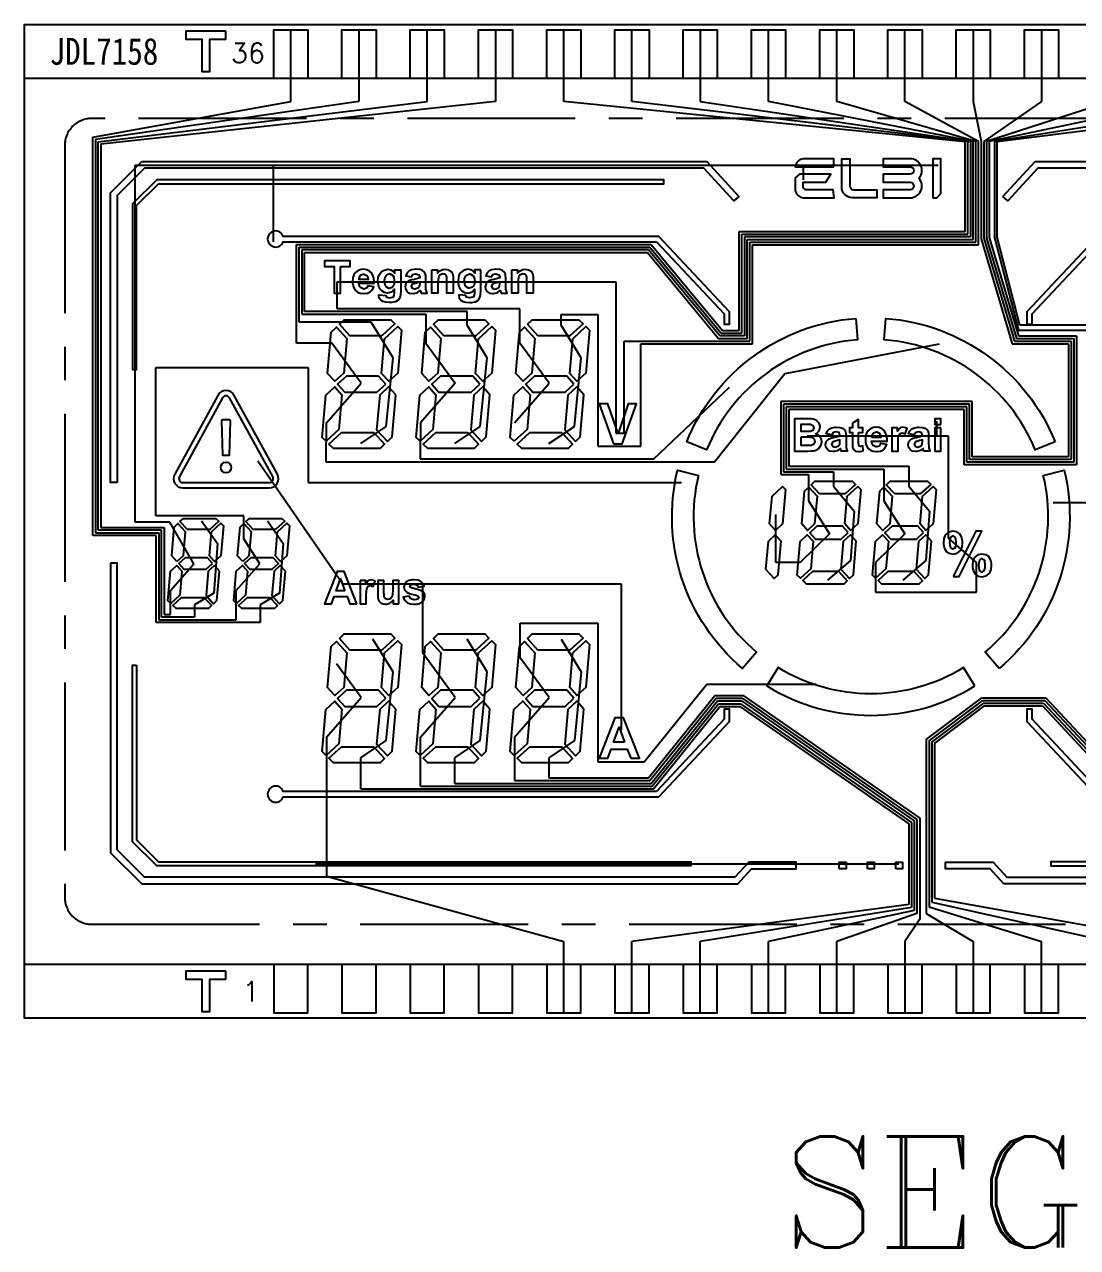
# Model space of a CAD drawing. Header units: millimetres. Extents: x -302 to 649, y -276 to -53.
# Drawn here: x 169.14 to 208.33, y -155.5 to -109.96 of the extents above; entities that cross this region are included whole.
import ezdxf
from ezdxf.enums import TextEntityAlignment as Align

# ---------------------------------------------------------------- set-up
doc = ezdxf.new("R2010")
doc.units = ezdxf.units.MM
doc.header["$LTSCALE"] = 5
doc.header["$MEASUREMENT"] = 0
doc.linetypes.add('CENTER', pattern=[2, 1.25, -0.25, 0.25, -0.25])
doc.layers.add('SEG', color=4, linetype='Continuous')
doc.styles.add('ROMANC', font='ROMANC.SHX')
doc.styles.add('romans', font='romans.shx')
doc.styles.add('黑体', font='simhei.ttf')

msp = doc.modelspace()

# ---------------------------------------------------------------- linework, layer by layer
at = {"elevation": 60}
for points in [[(232.136, -109.959), (232.136, -146.959), (169.136, -146.959), (169.136, -109.959)], [(176.636, -110.209), (175.136, -110.209), (175.136, -110.509), (175.736, -110.509), (175.736, -111.709), (176.036, -111.709), (176.036, -110.509), (176.636, -110.509)], [(172.586, -127.012), (172.336, -127.012), (172.336, -116.225), (173.501, -115.064), (194.526, -115.064), (195.721, -116.362), (195.537, -116.531), (194.417, -115.314), (173.604, -115.314), (172.586, -116.328)], [(202.94, -116.413), (203.09, -116.413), (203.24, -116.255), (203.24, -114.959), (202.94, -114.959)], [(205.552, -116.362), (206.746, -115.064), (227.772, -115.064), (228.936, -116.225), (228.936, -127.012), (228.686, -127.012), (228.686, -116.328), (227.669, -115.314), (206.856, -115.314), (205.736, -116.531)], [(174.125, -115.889), (192.932, -115.889), (192.932, -115.739), (174.063, -115.739), (173.161, -116.638), (173.161, -122.809), (173.311, -122.809), (173.311, -116.7)], [(180.904, -118.967), (181.258, -118.967), (181.258, -118.765), (180.306, -118.765), (180.306, -118.967), (180.662, -118.967), (180.662, -119.962), (180.904, -119.962)], [(182.141, -119.402), (182.105, -119.291), (182.049, -119.203), (181.981, -119.141), (181.873, -119.092), (181.745, -119.075), (181.667, -119.082), (181.555, -119.121), (181.457, -119.196), (181.398, -119.285), (181.359, -119.399), (181.346, -119.537), (181.349, -119.609), (181.379, -119.733), (181.431, -119.834), (181.441, -119.847), (181.526, -119.923), (181.634, -119.968), (181.768, -119.981), (181.771, -119.981), (181.899, -119.965), (182.007, -119.916), (182.085, -119.838), (182.144, -119.726), (181.915, -119.687), (181.86, -119.782), (181.768, -119.811), (181.742, -119.808), (181.637, -119.753), (181.611, -119.717), (181.581, -119.595), (182.157, -119.595), (182.157, -119.54)], [(181.899, -119.331), (181.928, -119.455), (181.585, -119.455), (181.588, -119.412), (181.634, -119.304), (181.647, -119.291), (181.758, -119.249), (181.768, -119.252), (181.876, -119.301)], [(182.399, -119.19), (182.494, -119.115), (182.609, -119.079), (182.658, -119.075), (182.775, -119.095), (182.874, -119.16), (182.926, -119.216), (182.926, -119.095), (183.139, -119.095), (183.139, -119.874), (183.132, -120.017), (183.116, -120.103), (183.054, -120.214), (183.044, -120.224), (182.939, -120.286), (182.923, -120.292), (182.805, -120.312), (182.726, -120.315), (182.579, -120.305), (182.468, -120.273), (182.416, -120.24), (182.34, -120.145), (182.321, -120.047), (182.324, -120.021), (182.586, -120.053), (182.615, -120.116), (182.72, -120.139), (182.844, -120.119), (182.854, -120.112), (182.9, -120.053), (182.91, -119.949), (182.91, -119.821), (182.821, -119.913), (182.713, -119.955), (182.651, -119.962), (182.53, -119.942), (182.432, -119.883), (182.373, -119.815), (182.321, -119.71), (182.295, -119.589), (182.291, -119.524), (182.304, -119.386), (182.344, -119.272)], [(182.605, -119.291), (182.582, -119.314), (182.537, -119.416), (182.527, -119.51), (182.546, -119.645), (182.582, -119.713), (182.684, -119.775), (182.713, -119.779), (182.825, -119.739), (182.857, -119.71), (182.903, -119.612), (182.913, -119.517), (182.897, -119.383), (182.857, -119.314), (182.756, -119.255), (182.717, -119.249)], [(184.041, -119.203), (184.032, -119.19), (183.937, -119.111), (183.848, -119.085), (183.708, -119.075), (183.685, -119.075), (183.551, -119.092), (183.453, -119.134), (183.384, -119.203), (183.332, -119.321), (183.538, -119.36), (183.593, -119.275), (183.691, -119.249), (183.698, -119.249), (183.812, -119.278), (183.845, -119.373), (183.845, -119.396), (183.77, -119.419), (183.623, -119.452), (183.547, -119.468), (183.44, -119.507), (183.433, -119.51), (183.341, -119.595), (183.335, -119.605), (183.305, -119.726), (183.318, -119.808), (183.384, -119.91), (183.469, -119.962), (183.597, -119.981), (183.616, -119.981), (183.737, -119.955), (183.763, -119.942), (183.865, -119.867), (183.871, -119.896), (183.894, -119.962), (184.123, -119.962), (184.081, -119.847), (184.077, -119.815), (184.071, -119.677), (184.071, -119.409), (184.068, -119.304)], [(184.297, -119.095), (184.509, -119.095), (184.509, -119.223), (184.601, -119.134), (184.709, -119.085), (184.797, -119.075), (184.921, -119.095), (184.934, -119.102), (185.033, -119.17), (185.075, -119.268), (185.088, -119.386), (185.088, -119.962), (184.859, -119.962), (184.859, -119.52), (184.853, -119.373), (184.843, -119.337), (184.797, -119.272), (184.715, -119.249), (184.611, -119.281), (184.545, -119.37), (184.529, -119.474), (184.526, -119.569), (184.526, -119.962), (184.297, -119.962)], [(186.119, -119.095), (185.903, -119.095), (185.903, -119.216), (185.854, -119.16), (185.752, -119.095), (185.638, -119.075), (185.585, -119.079), (185.471, -119.115), (185.376, -119.19), (185.32, -119.272), (185.285, -119.386), (185.271, -119.524), (185.275, -119.589), (185.298, -119.71), (185.35, -119.815), (185.409, -119.883), (185.507, -119.942), (185.628, -119.962), (185.69, -119.955), (185.798, -119.913), (185.886, -119.821), (185.886, -119.949), (185.877, -120.053), (185.831, -120.112), (185.821, -120.119), (185.697, -120.139), (185.592, -120.116), (185.563, -120.053), (185.301, -120.021), (185.301, -120.047), (185.317, -120.145), (185.392, -120.24), (185.445, -120.273), (185.556, -120.305), (185.707, -120.315), (185.785, -120.312), (185.9, -120.292), (185.916, -120.286), (186.021, -120.224), (186.03, -120.214), (186.093, -120.103), (186.109, -120.017), (186.119, -119.874)], [(185.559, -119.713), (185.523, -119.645), (185.507, -119.51), (185.513, -119.416), (185.559, -119.314), (185.585, -119.291), (185.697, -119.249), (185.736, -119.255), (185.837, -119.314), (185.873, -119.383), (185.893, -119.517), (185.883, -119.612), (185.834, -119.71), (185.805, -119.739), (185.69, -119.779), (185.661, -119.775)], [(187.022, -119.203), (187.012, -119.19), (186.914, -119.111), (186.829, -119.085), (186.685, -119.075), (186.662, -119.075), (186.528, -119.092), (186.429, -119.134), (186.361, -119.203), (186.308, -119.321), (186.518, -119.36), (186.573, -119.275), (186.668, -119.249), (186.675, -119.249), (186.793, -119.278), (186.825, -119.373), (186.825, -119.396), (186.747, -119.419), (186.603, -119.452), (186.528, -119.468), (186.42, -119.507), (186.41, -119.51), (186.321, -119.595), (186.315, -119.605), (186.286, -119.726), (186.299, -119.808), (186.364, -119.91), (186.446, -119.962), (186.573, -119.981), (186.596, -119.981), (186.717, -119.955), (186.74, -119.942), (186.842, -119.867), (186.851, -119.896), (186.874, -119.962), (187.1, -119.962), (187.061, -119.847), (187.054, -119.815), (187.048, -119.677), (187.051, -119.409), (187.044, -119.304)], [(187.277, -119.095), (187.489, -119.095), (187.489, -119.223), (187.581, -119.134), (187.686, -119.085), (187.774, -119.075), (187.898, -119.095), (187.915, -119.102), (188.009, -119.17), (188.055, -119.268), (188.065, -119.386), (188.068, -119.422), (188.068, -119.962), (187.836, -119.962), (187.836, -119.52), (187.83, -119.373), (187.823, -119.337), (187.774, -119.272), (187.695, -119.249), (187.587, -119.281), (187.522, -119.37), (187.509, -119.474), (187.506, -119.569), (187.506, -119.962), (187.277, -119.962)], [(183.58, -119.622), (183.583, -119.618), (183.708, -119.582), (183.731, -119.576), (183.845, -119.546), (183.845, -119.592), (183.839, -119.703), (183.783, -119.779), (183.78, -119.782), (183.665, -119.821), (183.574, -119.785), (183.538, -119.703)], [(186.55, -119.785), (186.642, -119.821), (186.757, -119.782), (186.76, -119.779), (186.815, -119.703), (186.825, -119.592), (186.825, -119.546), (186.707, -119.576), (186.685, -119.582), (186.564, -119.618), (186.56, -119.622), (186.514, -119.703)], [(182.439, -121.551), (181.246, -121.551), (180.855, -121.124), (181.034, -120.951), (182.765, -120.951), (182.924, -121.106)], [(184.746, -121.551), (184.355, -121.124), (184.534, -120.951), (186.265, -120.951), (186.424, -121.106), (185.939, -121.551)], [(188.246, -121.551), (187.855, -121.124), (188.034, -120.951), (189.765, -120.951), (189.924, -121.106), (189.439, -121.551)], [(181.135, -121.652), (181.023, -122.94), (180.69, -123.245), (180.42, -122.95), (180.554, -121.417), (180.747, -121.229)], [(183.03, -122.94), (182.698, -123.245), (182.427, -122.95), (182.54, -121.661), (183.032, -121.21), (183.17, -121.344)], [(184.635, -121.652), (184.523, -122.94), (184.19, -123.245), (183.92, -122.95), (184.054, -121.417), (184.247, -121.229)], [(186.53, -122.94), (186.198, -123.245), (185.927, -122.95), (186.04, -121.661), (186.532, -121.21), (186.67, -121.344)], [(187.42, -122.95), (187.554, -121.417), (187.747, -121.229), (188.135, -121.652), (188.023, -122.94), (187.69, -123.245)], [(189.54, -121.661), (190.032, -121.21), (190.17, -121.344), (190.03, -122.94), (189.698, -123.245), (189.427, -122.95)], [(182.587, -123.346), (182.317, -123.051), (181.124, -123.051), (180.792, -123.356), (181.062, -123.651), (182.255, -123.651)], [(186.087, -123.346), (185.817, -123.051), (184.624, -123.051), (184.292, -123.356), (184.562, -123.651), (185.755, -123.651)], [(189.587, -123.346), (189.317, -123.051), (188.124, -123.051), (187.792, -123.356), (188.062, -123.651), (189.255, -123.651)], [(180.839, -125.04), (180.362, -125.478), (180.211, -125.332), (180.348, -123.761), (180.681, -123.457), (180.952, -123.752)], [(182.959, -123.752), (182.689, -123.457), (182.356, -123.761), (182.243, -125.05), (182.645, -125.488), (182.822, -125.316)], [(184.339, -125.04), (183.862, -125.478), (183.711, -125.332), (183.848, -123.761), (184.181, -123.457), (184.452, -123.752)], [(186.459, -123.752), (186.189, -123.457), (185.856, -123.761), (185.743, -125.05), (186.145, -125.488), (186.322, -125.316)], [(187.362, -125.478), (187.211, -125.332), (187.348, -123.761), (187.681, -123.457), (187.952, -123.752), (187.839, -125.04)], [(189.645, -125.488), (189.822, -125.316), (189.959, -123.752), (189.689, -123.457), (189.356, -123.761), (189.243, -125.05)], [(191.058, -125.579), (191.382, -125.579), (191.919, -124.08), (191.598, -124.08), (191.232, -125.189), (190.852, -124.08), (190.522, -124.08)], [(198.746, -125.314), (198.687, -125.255), (198.577, -125.206), (198.62, -125.18), (198.7, -125.1), (198.723, -125.057), (198.746, -124.944), (198.744, -124.913), (198.71, -124.805), (198.698, -124.787), (198.618, -124.704), (198.602, -124.694), (198.492, -124.653), (198.415, -124.645), (198.281, -124.643), (197.8, -124.643), (197.8, -125.844), (198.209, -125.844), (198.291, -125.841), (198.425, -125.838), (198.5, -125.833), (198.561, -125.823), (198.664, -125.777), (198.698, -125.748), (198.767, -125.653), (198.785, -125.61), (198.806, -125.494), (198.795, -125.417)], [(200.181, -125.157), (200.338, -125.157), (200.338, -124.974), (200.181, -124.974), (200.181, -124.666), (199.95, -124.799), (199.95, -124.974), (199.845, -124.974), (199.845, -125.157), (199.95, -125.157), (199.95, -125.597), (199.958, -125.697), (199.991, -125.787), (200.063, -125.841), (200.174, -125.862), (200.248, -125.856), (200.356, -125.828), (200.336, -125.648), (200.246, -125.671), (200.207, -125.661), (200.187, -125.63), (200.184, -125.628), (200.181, -125.507)], [(203.242, -124.856), (203.242, -124.643), (203.013, -124.643), (203.013, -124.856)], [(182.133, -125.151), (182.537, -125.592), (182.374, -125.751), (180.643, -125.751), (180.469, -125.582), (180.94, -125.151)], [(185.633, -125.151), (186.037, -125.592), (185.874, -125.751), (184.143, -125.751), (183.969, -125.582), (184.44, -125.151)], [(189.133, -125.151), (189.537, -125.592), (189.374, -125.751), (187.643, -125.751), (187.469, -125.582), (187.94, -125.151)], [(198.389, -124.846), (198.482, -124.887), (198.51, -124.98), (198.476, -125.072), (198.376, -125.116), (198.343, -125.118), (198.042, -125.118), (198.042, -124.843), (198.304, -124.843)], [(199.263, -125.332), (199.402, -125.301), (199.487, -125.275), (199.487, -125.252), (199.454, -125.157), (199.348, -125.129), (199.33, -125.129), (199.235, -125.154), (199.178, -125.239), (198.97, -125.201), (199.019, -125.09), (199.091, -125.013), (199.184, -124.972), (199.307, -124.954), (199.348, -124.954), (199.482, -124.962), (199.577, -124.99), (199.67, -125.062), (199.683, -125.082), (199.708, -125.175), (199.713, -125.288), (199.711, -125.556), (199.716, -125.687), (199.721, -125.725), (199.76, -125.836), (199.762, -125.844), (199.536, -125.844), (199.513, -125.774), (199.505, -125.748), (199.41, -125.818), (199.379, -125.833), (199.266, -125.862), (199.235, -125.862), (199.114, -125.844), (199.024, -125.79), (198.962, -125.697), (198.947, -125.604), (198.973, -125.491), (198.983, -125.473), (199.065, -125.394), (199.081, -125.386), (199.181, -125.35)], [(201.223, -125.265), (201.187, -125.162), (201.136, -125.082), (201.051, -125.01), (200.95, -124.967), (200.83, -124.954), (200.737, -124.964), (200.632, -125.003), (200.544, -125.075), (200.531, -125.088), (200.475, -125.178), (200.441, -125.288), (200.431, -125.414), (200.436, -125.507), (200.464, -125.617), (200.516, -125.715), (200.539, -125.743), (200.624, -125.81), (200.727, -125.849), (200.853, -125.862), (200.873, -125.862), (200.992, -125.844), (201.089, -125.795), (201.097, -125.792), (201.174, -125.712), (201.228, -125.604), (200.999, -125.566), (200.945, -125.661), (200.853, -125.689), (200.819, -125.687), (200.722, -125.633), (200.691, -125.592), (200.665, -125.473), (201.241, -125.473), (201.241, -125.388)], [(200.67, -125.334), (200.673, -125.283), (200.719, -125.185), (200.737, -125.167), (200.842, -125.129), (200.863, -125.131), (200.961, -125.18), (200.986, -125.216), (201.012, -125.334)], [(201.655, -125.363), (201.668, -125.283), (201.722, -125.185), (201.802, -125.16), (201.91, -125.198), (201.982, -124.998), (201.943, -124.977), (201.83, -124.954), (201.732, -124.982), (201.709, -124.998), (201.632, -125.098), (201.632, -124.974), (201.418, -124.974), (201.418, -125.844), (201.65, -125.844), (201.65, -125.494)], [(202.337, -125.332), (202.475, -125.301), (202.56, -125.275), (202.56, -125.252), (202.527, -125.157), (202.421, -125.129), (202.403, -125.129), (202.308, -125.154), (202.252, -125.239), (202.043, -125.201), (202.092, -125.09), (202.164, -125.013), (202.257, -124.972), (202.378, -124.954), (202.419, -124.954), (202.555, -124.962), (202.65, -124.99), (202.743, -125.062), (202.756, -125.082), (202.779, -125.175), (202.787, -125.288), (202.784, -125.556), (202.789, -125.687), (202.794, -125.725), (202.833, -125.836), (202.836, -125.844), (202.609, -125.844), (202.586, -125.774), (202.578, -125.748), (202.483, -125.818), (202.452, -125.833), (202.339, -125.862), (202.308, -125.862), (202.187, -125.844), (202.097, -125.79), (202.036, -125.697), (202.02, -125.604), (202.046, -125.491), (202.056, -125.473), (202.139, -125.394), (202.154, -125.386), (202.254, -125.35)], [(203.242, -124.974), (203.013, -124.974), (203.013, -125.844), (203.242, -125.844)], [(198.042, -125.319), (198.237, -125.319), (198.366, -125.324), (198.453, -125.337), (198.528, -125.391), (198.554, -125.484), (198.52, -125.584), (198.433, -125.633), (198.404, -125.635), (198.268, -125.64), (198.042, -125.64)], [(199.413, -125.666), (199.423, -125.658), (199.479, -125.584), (199.487, -125.471), (199.487, -125.424), (199.382, -125.453), (199.348, -125.46), (199.23, -125.496), (199.222, -125.499), (199.176, -125.581), (199.212, -125.664), (199.305, -125.7)], [(202.486, -125.666), (202.496, -125.658), (202.55, -125.584), (202.56, -125.471), (202.56, -125.424), (202.452, -125.453), (202.419, -125.46), (202.303, -125.496), (202.295, -125.499), (202.249, -125.581), (202.285, -125.664), (202.378, -125.7)], [(198.723, -127.439), (198.41, -127.098), (198.553, -126.959), (199.938, -126.959), (200.066, -127.083), (199.677, -127.439)], [(201.523, -127.439), (201.21, -127.098), (201.353, -126.959), (202.738, -126.959), (202.866, -127.083), (202.477, -127.439)], [(197.35, -128.551), (197.084, -128.795), (196.868, -128.558), (196.958, -127.528), (197.352, -127.167), (197.462, -127.274)], [(198.544, -128.551), (198.278, -128.795), (198.062, -128.558), (198.169, -127.332), (198.324, -127.182), (198.634, -127.521)], [(200.15, -128.551), (199.884, -128.795), (199.668, -128.558), (199.758, -127.528), (200.152, -127.167), (200.262, -127.274)], [(201.344, -128.551), (201.078, -128.795), (200.862, -128.558), (200.969, -127.332), (201.124, -127.182), (201.434, -127.521)], [(202.95, -128.551), (202.684, -128.795), (202.468, -128.558), (202.558, -127.528), (202.952, -127.167), (203.062, -127.274)], [(174.924, -128.47), (175.049, -128.349), (176.261, -128.349), (176.372, -128.457), (176.032, -128.769), (175.198, -128.769)], [(178.482, -128.769), (177.648, -128.769), (177.374, -128.47), (177.499, -128.349), (178.711, -128.349), (178.822, -128.457)], [(174.809, -129.955), (174.619, -129.748), (174.713, -128.675), (174.849, -128.544), (175.12, -128.84), (175.041, -129.742)], [(176.103, -128.846), (176.448, -128.531), (176.544, -128.624), (176.447, -129.742), (176.214, -129.955), (176.024, -129.748)], [(177.259, -129.955), (177.069, -129.748), (177.163, -128.675), (177.299, -128.544), (177.57, -128.84), (177.491, -129.742)], [(178.553, -128.846), (178.898, -128.531), (178.994, -128.624), (178.897, -129.742), (178.664, -129.955), (178.474, -129.748)], [(199.796, -128.876), (199.579, -128.639), (198.625, -128.639), (198.359, -128.883), (198.576, -129.119), (199.53, -129.119)], [(202.596, -128.876), (202.379, -128.639), (201.425, -128.639), (201.159, -128.883), (201.376, -129.119), (202.33, -129.119)], [(204.031, -129.411), (204.047, -129.254), (204.044, -129.179), (204.013, -129.038), (203.952, -128.932), (203.944, -128.925), (203.833, -128.855), (203.692, -128.829), (203.684, -128.829), (203.543, -128.858), (203.435, -128.935), (203.404, -128.973), (203.358, -129.094), (203.34, -129.254), (203.345, -129.326), (203.373, -129.467), (203.435, -129.57), (203.442, -129.58), (203.553, -129.65), (203.697, -129.676), (203.705, -129.676), (203.844, -129.647), (203.952, -129.57), (203.983, -129.531)], [(203.697, -130.519), (203.923, -130.519), (204.769, -128.829), (204.548, -128.829)], [(196.721, -130.238), (197.042, -130.589), (197.184, -130.451), (197.294, -129.201), (197.077, -128.964), (196.811, -129.208)], [(198.397, -130.231), (198.015, -130.581), (197.895, -130.464), (198.005, -129.208), (198.271, -128.964), (198.487, -129.201)], [(199.521, -130.238), (199.842, -130.589), (199.984, -130.451), (200.094, -129.201), (199.877, -128.964), (199.611, -129.208)], [(201.197, -130.231), (200.815, -130.581), (200.695, -130.464), (200.805, -129.208), (201.071, -128.964), (201.287, -129.201)], [(202.321, -130.238), (202.642, -130.589), (202.784, -130.451), (202.894, -129.201), (202.677, -128.964), (202.411, -129.208)], [(203.594, -129.411), (203.579, -129.251), (203.584, -129.156), (203.615, -129.04), (203.692, -129.002), (203.766, -129.043), (203.787, -129.089), (203.802, -129.251), (203.797, -129.344), (203.766, -129.459), (203.692, -129.498), (203.615, -129.459)], [(204.42, -130.097), (204.422, -130.172), (204.453, -130.313), (204.515, -130.419), (204.523, -130.426), (204.631, -130.498), (204.775, -130.522), (204.782, -130.522), (204.924, -130.493), (205.032, -130.419), (205.063, -130.378), (205.109, -130.257), (205.124, -130.097), (205.122, -130.025), (205.093, -129.884), (205.032, -129.778), (205.024, -129.773), (204.913, -129.701), (204.772, -129.676), (204.762, -129.676), (204.623, -129.704), (204.515, -129.778), (204.484, -129.82), (204.435, -129.94)], [(172.336, -130.012), (172.336, -140.799), (173.501, -141.959), (195.686, -141.959), (196.2, -141.401), (197.857, -141.401), (197.857, -141.151), (196.09, -141.151), (195.576, -141.709), (173.604, -141.709), (172.586, -140.695), (172.586, -130.012)], [(174.913, -131.212), (174.579, -131.518), (174.473, -131.415), (174.569, -130.316), (174.802, -130.103), (174.992, -130.31)], [(176.136, -130.026), (175.947, -129.819), (175.112, -129.819), (174.879, -130.032), (175.069, -130.239), (175.904, -130.239)], [(176.397, -130.31), (176.207, -130.103), (175.975, -130.316), (175.896, -131.218), (176.177, -131.525), (176.301, -131.404)], [(177.363, -131.212), (177.029, -131.518), (176.923, -131.415), (177.019, -130.316), (177.252, -130.103), (177.442, -130.31)], [(178.397, -129.819), (177.562, -129.819), (177.329, -130.032), (177.519, -130.239), (178.354, -130.239), (178.586, -130.026)], [(178.847, -130.31), (178.657, -130.103), (178.425, -130.316), (178.346, -131.218), (178.627, -131.525), (178.751, -131.404)], [(228.936, -130.012), (228.936, -140.799), (227.772, -141.959), (205.587, -141.959), (205.073, -141.401), (203.415, -141.401), (203.415, -141.151), (205.183, -141.151), (205.697, -141.709), (227.669, -141.709), (228.686, -140.695), (228.686, -130.012)], [(204.88, -130.097), (204.877, -130.192), (204.844, -130.306), (204.769, -130.347), (204.695, -130.306), (204.674, -130.259), (204.659, -130.097), (204.661, -130.002), (204.695, -129.889), (204.769, -129.848), (204.847, -129.889), (204.865, -129.935)], [(181.51, -131.526), (181.029, -130.325), (180.773, -130.325), (180.306, -131.526), (180.561, -131.526), (180.662, -131.254), (181.14, -131.254), (181.245, -131.526)], [(181.061, -131.051), (180.734, -131.051), (180.898, -130.606)], [(181.624, -130.659), (181.624, -131.526), (181.856, -131.526), (181.856, -131.199), (181.863, -131.055), (181.876, -130.966), (181.928, -130.871), (182.01, -130.845), (182.118, -130.881), (182.187, -130.682), (182.157, -130.665), (182.036, -130.639), (181.938, -130.665), (181.922, -130.678), (181.84, -130.78), (181.84, -130.659)], [(183.073, -131.526), (183.073, -130.659), (182.841, -130.659), (182.841, -131.025), (182.838, -131.169), (182.825, -131.257), (182.762, -131.339), (182.654, -131.372), (182.569, -131.346), (182.524, -131.28), (182.517, -131.218), (182.511, -131.058), (182.511, -130.659), (182.282, -130.659), (182.282, -131.208), (182.285, -131.29), (182.314, -131.398), (182.324, -131.424), (182.412, -131.509), (182.448, -131.522), (182.569, -131.545), (182.615, -131.542), (182.733, -131.506), (182.772, -131.483), (182.857, -131.395), (182.857, -131.526)], [(183.518, -131.346), (183.459, -131.244), (183.23, -131.277), (183.279, -131.388), (183.364, -131.473), (183.397, -131.496), (183.508, -131.532), (183.646, -131.545), (183.724, -131.542), (183.848, -131.516), (183.94, -131.46), (184.012, -131.369), (184.041, -131.254), (184.032, -131.182), (183.969, -131.084), (183.953, -131.071), (183.855, -131.022), (183.711, -130.983), (183.58, -130.947), (183.498, -130.917), (183.476, -130.875), (183.502, -130.829), (183.505, -130.826), (183.629, -130.803), (183.74, -130.829), (183.793, -130.907), (184.012, -130.868), (183.973, -130.783), (183.891, -130.695), (183.875, -130.685), (183.77, -130.649), (183.626, -130.639), (183.57, -130.639), (183.443, -130.662), (183.351, -130.714), (183.289, -130.79), (183.26, -130.904), (183.286, -131.012), (183.364, -131.1), (183.433, -131.133), (183.551, -131.172), (183.718, -131.212), (183.793, -131.241), (183.809, -131.287), (183.78, -131.346), (183.77, -131.356), (183.646, -131.378), (183.636, -131.378)], [(199.432, -130.319), (199.756, -130.673), (199.626, -130.799), (198.241, -130.799), (198.102, -130.665), (198.478, -130.319)], [(202.232, -130.319), (202.556, -130.673), (202.426, -130.799), (201.041, -130.799), (200.902, -130.665), (201.278, -130.319)], [(176.102, -131.598), (175.987, -131.709), (174.776, -131.709), (174.654, -131.591), (174.984, -131.289), (175.818, -131.289)], [(178.552, -131.598), (178.437, -131.709), (177.226, -131.709), (177.104, -131.591), (177.434, -131.289), (178.268, -131.289)], [(181.023, -134.64), (180.69, -134.945), (180.42, -134.65), (180.554, -133.117), (180.747, -132.929), (181.135, -133.352)], [(181.246, -133.251), (180.855, -132.824), (181.034, -132.651), (182.765, -132.651), (182.924, -132.806), (182.439, -133.251)], [(183.03, -134.64), (182.698, -134.945), (182.427, -134.65), (182.54, -133.361), (183.032, -132.91), (183.17, -133.044)], [(184.523, -134.64), (184.19, -134.945), (183.92, -134.65), (184.054, -133.117), (184.247, -132.929), (184.635, -133.352)], [(184.746, -133.251), (184.355, -132.824), (184.534, -132.651), (186.265, -132.651), (186.424, -132.806), (185.939, -133.251)], [(186.53, -134.64), (186.198, -134.945), (185.927, -134.65), (186.04, -133.361), (186.532, -132.91), (186.67, -133.044)], [(188.023, -134.64), (187.69, -134.945), (187.42, -134.65), (187.554, -133.117), (187.747, -132.929), (188.135, -133.352)], [(188.246, -133.251), (187.855, -132.824), (188.034, -132.651), (189.765, -132.651), (189.924, -132.806), (189.439, -133.251)], [(190.03, -134.64), (189.698, -134.945), (189.427, -134.65), (189.54, -133.361), (190.032, -132.91), (190.17, -133.044)], [(173.311, -133.809), (173.311, -140.323), (174.125, -141.134), (193.932, -141.134), (193.932, -141.284), (174.063, -141.284), (173.161, -140.386), (173.161, -133.809)], [(227.961, -133.809), (227.961, -140.323), (227.148, -141.134), (207.34, -141.134), (207.34, -141.284), (227.21, -141.284), (228.111, -140.386), (228.111, -133.809)], [(182.587, -135.046), (182.317, -134.751), (181.124, -134.751), (180.792, -135.056), (181.062, -135.351), (182.255, -135.351)], [(186.087, -135.046), (185.817, -134.751), (184.624, -134.751), (184.292, -135.056), (184.562, -135.351), (185.755, -135.351)], [(189.587, -135.046), (189.317, -134.751), (188.124, -134.751), (187.792, -135.056), (188.062, -135.351), (189.255, -135.351)], [(180.839, -136.74), (180.362, -137.178), (180.211, -137.032), (180.348, -135.461), (180.681, -135.157), (180.952, -135.452)], [(182.959, -135.452), (182.689, -135.157), (182.356, -135.461), (182.243, -136.75), (182.645, -137.188), (182.822, -137.016)], [(184.339, -136.74), (183.862, -137.178), (183.711, -137.032), (183.848, -135.461), (184.181, -135.157), (184.452, -135.452)], [(186.459, -135.452), (186.189, -135.157), (185.856, -135.461), (185.743, -136.75), (186.145, -137.188), (186.322, -137.016)], [(187.839, -136.74), (187.362, -137.178), (187.211, -137.032), (187.348, -135.461), (187.681, -135.157), (187.952, -135.452)], [(189.959, -135.452), (189.689, -135.157), (189.356, -135.461), (189.243, -136.75), (189.645, -137.188), (189.822, -137.016)], [(191.699, -137.277), (192.03, -137.277), (191.428, -135.778), (191.107, -135.778), (190.525, -137.277), (190.846, -137.277), (190.97, -136.936), (191.569, -136.936)], [(191.47, -136.684), (191.062, -136.684), (191.264, -136.128)], [(182.133, -136.851), (182.537, -137.292), (182.374, -137.451), (180.643, -137.451), (180.469, -137.282), (180.94, -136.851)], [(185.633, -136.851), (186.037, -137.292), (185.874, -137.451), (184.143, -137.451), (183.969, -137.282), (184.44, -136.851)], [(189.133, -136.851), (189.537, -137.292), (189.374, -137.451), (187.643, -137.451), (187.469, -137.282), (187.94, -136.851)], [(199.461, -141.401), (199.461, -141.151), (199.711, -141.151), (199.711, -141.401)], [(200.511, -141.401), (200.511, -141.151), (200.761, -141.151), (200.761, -141.401)], [(201.561, -141.401), (201.561, -141.151), (201.811, -141.151), (201.811, -141.401)], [(176.636, -145.209), (175.136, -145.209), (175.136, -145.509), (175.736, -145.509), (175.736, -146.709), (176.036, -146.709), (176.036, -145.509), (176.636, -145.509)]]:
    msp.add_lwpolyline(points, close=True, dxfattribs=at)
for points in [[(178.411, -111.959), (178.411, -110.159), (179.681, -110.159), (179.681, -111.959)], [(180.951, -111.959), (180.951, -110.159), (182.221, -110.159), (182.221, -111.959)], [(183.491, -111.959), (183.491, -110.159), (184.761, -110.159), (184.761, -111.959)], [(186.031, -111.959), (186.031, -110.159), (187.301, -110.159), (187.301, -111.959)], [(188.571, -111.959), (188.571, -110.159), (189.841, -110.159), (189.841, -111.959)], [(191.111, -111.959), (191.111, -110.159), (192.381, -110.159), (192.381, -111.959)], [(193.651, -111.959), (193.651, -110.159), (194.921, -110.159), (194.921, -111.959)], [(196.191, -111.959), (196.191, -110.159), (197.461, -110.159), (197.461, -111.959)], [(198.731, -111.959), (198.731, -110.159), (200.001, -110.159), (200.001, -111.959)], [(201.271, -111.959), (201.271, -110.159), (202.541, -110.159), (202.541, -111.959)], [(203.811, -111.959), (203.811, -110.159), (205.081, -110.159), (205.081, -111.959)], [(206.351, -111.959), (206.351, -110.159), (207.621, -110.159), (207.621, -111.959)], [(169.136, -111.959), (232.136, -111.959)], [(232.136, -144.959), (169.136, -144.959)], [(178.411, -144.959), (178.411, -146.759), (179.681, -146.759), (179.681, -144.959)], [(180.951, -144.959), (180.951, -146.759), (182.221, -146.759), (182.221, -144.959)], [(183.491, -144.959), (183.491, -146.759), (184.761, -146.759), (184.761, -144.959)], [(186.031, -144.959), (186.031, -146.759), (187.301, -146.759), (187.301, -144.959)], [(188.571, -144.959), (188.571, -146.759), (189.841, -146.759), (189.841, -144.959)], [(191.111, -144.959), (191.111, -146.759), (192.381, -146.759), (192.381, -144.959)], [(193.651, -144.959), (193.651, -146.759), (194.921, -146.759), (194.921, -144.959)], [(196.191, -144.959), (196.191, -146.759), (197.461, -146.759), (197.461, -144.959)], [(198.731, -144.959), (198.731, -146.759), (200.001, -146.759), (200.001, -144.959)], [(201.271, -144.959), (201.271, -146.759), (202.541, -146.759), (202.541, -144.959)], [(203.811, -144.959), (203.811, -146.759), (205.081, -146.759), (205.081, -144.959)], [(206.351, -144.959), (206.351, -146.759), (207.621, -146.759), (207.621, -144.959)]]:
    msp.add_lwpolyline(points, dxfattribs=at)
at = {"linetype": 'CENTER', "elevation": 60}
msp.add_lwpolyline([(229.636, -113.459), (171.636, -113.459, 0.414214), (170.636, -114.459), (170.636, -142.459, 0.414214), (171.636, -143.459), (229.636, -143.459, 0.414214), (230.636, -142.459), (230.636, -114.459, 0.414214)], format="xyb", close=True, dxfattribs=at)
at = {"elevation": 60}
for points in [[(199.256, -115.259), (199.256, -114.959), (198.12, -114.959, 0.340828), (197.82, -115.259)], [(199.85, -115.963, 0.414214), (200, -116.113), (200.862, -116.113), (200.862, -116.413), (199.95, -116.413, -0.414214), (199.55, -116.013), (199.55, -114.959), (199.85, -114.959)], [(202.096, -115.836, -1), (202.096, -116.113), (201.1, -116.113), (201.1, -116.413), (202.096, -116.413, 0.644092), (202.426, -115.686, 0.644092), (202.096, -114.959), (201.1, -114.959), (201.1, -115.259), (202.096, -115.259, -1), (202.096, -115.536), (201.1, -115.536), (201.1, -115.836)], [(197.82, -116.159, 0.297227), (198.124, -116.413), (199.269, -116.413), (199.228, -116.113), (198.22, -116.113, -0.414214), (198.12, -116.013), (198.12, -115.833), (198.966, -115.833), (199.15, -115.533), (197.982, -115.533), (197.82, -115.665)], [(192.661, -118.048), (195.177, -120.736), (195.177, -121.112), (195.377, -121.112), (195.377, -120.657), (192.748, -117.848), (178.767, -117.848, 5.828427), (178.767, -118.048)], [(223.045, -118.048, 5.828427), (223.045, -117.848), (209.065, -117.848), (206.436, -120.657), (206.436, -121.112), (206.636, -121.112), (206.636, -120.736), (209.152, -118.048)], [(200.076, -120.904), (200.136, -121.702, 0.284553), (194.522, -125.798), (193.782, -125.494, -0.284447)], [(207.491, -125.494), (206.751, -125.798, 0.284553), (201.136, -121.702), (201.197, -120.904, -0.284447)], [(176.945, -123.769, 0.592541), (176.331, -123.769), (174.727, -126.698, 0.569829), (175.034, -127.216), (178.242, -127.216, 0.569829), (178.549, -126.698)], [(176.769, -123.865, 0.592541), (176.506, -123.865), (174.902, -126.794, 0.569829), (175.034, -127.016), (178.242, -127.016, 0.569829), (178.374, -126.794)], [(176.806, -124.732, 0.422115), (176.756, -124.681), (176.519, -124.681, 0.422115), (176.469, -124.732), (176.503, -125.994), (176.773, -125.994)], [(194.218, -126.747, 0.283309), (196.378, -133.325), (195.86, -133.935, -0.283337), (193.44, -126.558)], [(205.413, -133.935), (204.895, -133.325, 0.283309), (207.055, -126.747), (207.833, -126.558, -0.283337)], [(204.51, -134.588), (204.09, -133.907, -0.28254), (197.183, -133.907), (196.763, -134.588, 0.282652)], [(192.661, -138.518), (178.767, -138.518, 5.828427), (178.767, -138.718), (192.748, -138.718), (195.377, -135.909), (195.377, -135.454), (195.177, -135.454), (195.177, -135.83)], [(223.045, -138.518), (209.152, -138.518), (206.636, -135.83), (206.636, -135.454), (206.436, -135.454), (206.436, -135.909), (209.065, -138.718), (223.045, -138.718, 5.828427)]]:
    msp.add_lwpolyline(points, format="xyb", close=True, dxfattribs=at)
msp.add_circle((176.638, -126.455), 0.196)
at = {"layer": 'SEG'}
for p, q in [((179.046, -112.831, 60), (179.046, -110.177, 60)), ((181.586, -110.177, 60), (181.586, -112.831, 60)), ((184.126, -112.831, 60), (184.126, -110.177, 60)), ((186.666, -110.177, 60), (186.666, -112.831, 60)), ((189.206, -112.831, 60), (189.206, -110.177, 60)), ((191.746, -112.831, 60), (191.746, -110.177, 60)), ((194.286, -110.177, 60), (194.286, -112.831, 60)), ((196.826, -112.831, 60), (196.826, -110.177, 60)), ((199.366, -112.831, 60), (199.366, -110.177, 60)), ((201.906, -112.831, 60), (201.906, -110.177, 60)), ((204.446, -110.177, 60), (204.446, -112.831, 60)), ((206.986, -110.177, 60), (206.986, -112.831, 60)), ((171.676, -114.15, 60), (179.046, -112.831, 60)), ((181.586, -112.831, 60), (171.776, -114.241, 60)), ((171.876, -114.332, 60), (184.126, -112.831, 60)), ((186.666, -112.831, 60), (171.976, -114.422, 60)), ((204.141, -114.328, 60), (189.206, -112.831, 60)), ((204.241, -114.322, 60), (191.746, -112.831, 60)), ((194.286, -112.831, 60), (204.341, -114.312, 60)), ((204.441, -114.312, 60), (196.826, -112.831, 60)), ((204.541, -114.312, 60), (199.366, -112.831, 60)), ((204.641, -114.312, 60), (201.906, -112.831, 60)), ((204.446, -112.831, 60), (204.741, -114.312, 60)), ((206.986, -112.831, 60), (204.841, -114.312, 60)), ((209.526, -112.831, 60), (204.941, -114.312, 60)), ((212.066, -112.831, 60), (205.041, -114.312, 60)), ((214.606, -112.831, 60), (205.241, -114.312, 60)), ((205.341, -114.316, 60), (217.146, -112.831, 60)), ((171.676, -128.991, 60), (171.676, -114.15, 60)), ((171.776, -114.241, 60), (171.776, -128.891, 60)), ((171.876, -128.791, 60), (171.876, -114.332, 60)), ((171.976, -114.422, 60), (171.976, -128.691, 60)), ((204.141, -117.666, 60), (204.141, -114.328, 60)), ((204.241, -117.766, 60), (204.241, -114.322, 60)), ((204.341, -114.312, 60), (204.341, -117.866, 60)), ((204.441, -117.966, 60), (204.441, -114.312, 60)), ((204.541, -118.066, 60), (204.541, -114.312, 60)), ((204.641, -118.166, 60), (204.641, -114.312, 60)), ((204.741, -114.312, 60), (204.741, -117.935, 60)), ((204.841, -114.312, 60), (204.841, -117.922, 60)), ((204.941, -114.312, 60), (204.941, -117.91, 60)), ((205.041, -114.312, 60), (205.041, -117.897, 60)), ((205.241, -114.312, 60), (205.241, -117.897, 60)), ((205.341, -117.884, 60), (205.341, -114.316, 60)), ((173.251, -128.489, 60), (173.251, -115.201, 60)), ((173.251, -115.201, 60), (203.14, -115.201, 60)), ((178.407, -118.048, 60), (178.407, -115.201, 60)), ((198.135, -115.741, 60), (198.135, -115.201, 60)), ((195.734, -121.355, 60), (195.734, -117.666, 60)), ((195.734, -117.666, 60), (204.141, -117.666, 60)), ((195.834, -121.455, 60), (195.834, -117.766, 60)), ((195.834, -117.766, 60), (204.241, -117.766, 60)), ((204.341, -117.866, 60), (195.934, -117.866, 60)), ((195.934, -117.866, 60), (195.934, -121.555, 60)), ((204.741, -117.935, 60), (205.901, -121.847, 60)), ((204.841, -117.922, 60), (205.979, -121.747, 60)), ((204.941, -117.91, 60), (206.056, -121.647, 60)), ((205.041, -117.897, 60), (206.134, -121.547, 60)), ((205.241, -117.897, 60), (206.134, -121.347, 60)), ((206.186, -121.152, 60), (205.341, -117.884, 60)), ((179.258, -121.821, 60), (179.258, -118.148, 60)), ((179.258, -118.148, 60), (192.46, -118.148, 60)), ((179.358, -121.049, 60), (179.358, -118.248, 60)), ((179.358, -118.248, 60), (192.413, -118.248, 60)), ((192.366, -118.348, 60), (179.458, -118.348, 60)), ((179.458, -118.348, 60), (179.458, -120.748, 60)), ((195.017, -121.555, 60), (192.366, -118.348, 60)), ((192.413, -118.248, 60), (195.064, -121.455, 60)), ((192.46, -118.148, 60), (195.111, -121.355, 60)), ((196.034, -121.655, 60), (196.034, -117.966, 60)), ((196.034, -117.966, 60), (204.441, -117.966, 60)), ((196.134, -121.755, 60), (196.134, -118.066, 60)), ((196.134, -118.066, 60), (204.541, -118.066, 60)), ((196.234, -121.855, 60), (196.234, -118.166, 60)), ((196.234, -118.166, 60), (204.641, -118.166, 60)), ((179.558, -120.648, 60), (179.558, -118.448, 60)), ((179.558, -118.448, 60), (192.319, -118.448, 60)), ((192.319, -118.448, 60), (194.97, -121.655, 60)), ((180.77, -120.548, 60), (180.77, -119.547, 60)), ((180.77, -119.547, 60), (191.147, -119.547, 60)), ((191.147, -119.547, 60), (191.147, -125.18, 60)), ((185.606, -120.648, 60), (179.558, -120.648, 60)), ((187.573, -120.548, 60), (180.77, -120.548, 60)), ((185.606, -121.152, 60), (185.606, -120.648, 60)), ((187.573, -121.821, 60), (187.573, -120.548, 60)), ((182.043, -121.049, 60), (179.358, -121.049, 60)), ((179.458, -120.748, 60), (184.073, -120.748, 60)), ((182.86, -122.367, 60), (182.043, -121.049, 60)), ((184.073, -120.748, 60), (184.073, -121.821, 60)), ((189.106, -121.152, 60), (189.106, -120.757, 60)), ((189.106, -120.757, 60), (190.469, -120.757, 60)), ((190.469, -120.757, 60), (190.469, -125.666, 60)), ((186.36, -122.367, 60), (185.606, -121.152, 60)), ((189.86, -122.367, 60), (189.106, -121.152, 60)), ((195.934, -121.555, 60), (195.017, -121.555, 60)), ((195.064, -121.455, 60), (195.834, -121.455, 60)), ((195.111, -121.355, 60), (195.734, -121.355, 60)), ((206.134, -121.347, 60), (210.171, -121.347, 60)), ((206.134, -121.547, 60), (208.292, -121.547, 60)), ((212.053, -121.152, 60), (206.186, -121.152, 60)), ((208.292, -121.547, 60), (208.292, -126.357, 60)), ((180.573, -121.821, 60), (179.258, -121.821, 60)), ((181.67, -123.314, 60), (180.573, -121.821, 60)), ((184.073, -121.821, 60), (185.17, -123.314, 60)), ((188.67, -123.314, 60), (187.573, -121.821, 60)), ((191.458, -125.18, 60), (191.458, -121.755, 60)), ((191.458, -121.755, 60), (196.134, -121.755, 60)), ((192.073, -125.666, 60), (192.073, -121.855, 60)), ((192.073, -121.855, 60), (196.234, -121.855, 60)), ((194.97, -121.655, 60), (196.034, -121.655, 60)), ((203.181, -121.861, 60), (197.435, -122.968, 60)), ((205.901, -121.847, 60), (207.992, -121.847, 60)), ((205.979, -121.747, 60), (208.092, -121.747, 60)), ((206.056, -121.647, 60), (208.192, -121.647, 60)), ((207.992, -121.847, 60), (207.992, -126.057, 60)), ((208.092, -121.747, 60), (208.092, -126.157, 60)), ((208.192, -121.647, 60), (208.192, -126.257, 60)), ((182.601, -124.924, 60), (182.86, -122.367, 60)), ((186.101, -124.924, 60), (186.36, -122.367, 60)), ((189.601, -124.924, 60), (189.86, -122.367, 60)), ((174.022, -128.25, 60), (174.022, -122.737, 60)), ((174.022, -122.737, 60), (179.698, -122.737, 60)), ((179.698, -122.737, 60), (179.698, -127.011, 60)), ((180.375, -124.797, 60), (181.67, -123.314, 60)), ((185.17, -123.314, 60), (183.875, -124.797, 60)), ((187.375, -124.797, 60), (188.67, -123.314, 60)), ((197.435, -122.968, 60), (194.816, -126.255, 60)), ((192.555, -126.126, 60), (195.381, -123.461, 60)), ((204.412, -123.994, 60), (197.286, -123.994, 60)), ((197.286, -123.994, 60), (197.286, -126.711, 60)), ((204.312, -124.094, 60), (197.386, -124.094, 60)), ((197.386, -124.094, 60), (197.386, -126.611, 60)), ((204.212, -124.194, 60), (197.486, -124.194, 60)), ((197.486, -124.194, 60), (197.486, -126.511, 60)), ((204.112, -124.294, 60), (197.586, -124.294, 60)), ((197.586, -124.294, 60), (197.586, -126.411, 60)), ((204.112, -126.357, 60), (204.112, -124.294, 60)), ((204.212, -126.257, 60), (204.212, -124.194, 60)), ((204.312, -126.157, 60), (204.312, -124.094, 60)), ((204.412, -126.057, 60), (204.412, -123.994, 60)), ((203.081, -124.734, 60), (203.081, -125.282, 60)), ((180.365, -126.255, 60), (180.375, -124.797, 60)), ((181.651, -125.564, 60), (182.601, -124.924, 60)), ((183.875, -124.797, 60), (183.865, -126.126, 60)), ((185.151, -125.564, 60), (186.101, -124.924, 60)), ((188.651, -125.564, 60), (189.601, -124.924, 60)), ((191.147, -125.18, 60), (191.458, -125.18, 60)), ((190.469, -125.666, 60), (192.073, -125.666, 60)), ((203.521, -125.282, 60), (198.265, -125.282, 60)), ((203.521, -129.081, 60), (203.521, -125.282, 60)), ((183.865, -126.126, 60), (192.555, -126.126, 60)), ((207.992, -126.057, 60), (204.412, -126.057, 60)), ((180.976, -130.79, 60), (177.816, -126.221, 60)), ((194.816, -126.255, 60), (180.365, -126.255, 60)), ((197.486, -126.511, 60), (201.121, -126.511, 60)), ((197.586, -126.411, 60), (202.048, -126.411, 60)), ((201.121, -126.511, 60), (201.121, -127.695, 60)), ((202.048, -126.411, 60), (202.048, -127.149, 60)), ((208.292, -126.357, 60), (204.112, -126.357, 60)), ((208.192, -126.257, 60), (204.212, -126.257, 60)), ((208.092, -126.157, 60), (204.312, -126.157, 60)), ((179.698, -127.011, 60), (193.593, -127.011, 60)), ((197.286, -126.711, 60), (198.321, -126.711, 60)), ((197.386, -126.611, 60), (199.248, -126.611, 60)), ((198.321, -126.711, 60), (198.321, -127.695, 60)), ((199.248, -126.611, 60), (199.248, -127.149, 60)), ((199.248, -127.149, 60), (200.015, -128.076, 60)), ((202.048, -127.149, 60), (202.815, -128.076, 60)), ((198.321, -127.695, 60), (199.103, -128.923, 60)), ((201.121, -127.695, 60), (201.903, -128.923, 60)), ((209.405, -127.776, 60), (207.422, -127.776, 60)), ((177.306, -128.25, 60), (174.022, -128.25, 60)), ((177.306, -129.105, 60), (177.306, -128.25, 60)), ((197.095, -129.988, 60), (197.095, -128.201, 60)), ((200.015, -128.076, 60), (199.877, -129.921, 60)), ((202.815, -128.076, 60), (202.677, -129.921, 60)), ((174.236, -128.791, 60), (171.876, -128.791, 60)), ((171.976, -128.691, 60), (174.336, -128.691, 60)), ((174.545, -128.489, 60), (173.251, -128.489, 60)), ((174.236, -132.024, 60), (174.236, -128.791, 60)), ((174.336, -128.691, 60), (174.336, -131.924, 60)), ((175.443, -130.045, 60), (174.545, -128.489, 60)), ((175.73, -128.437, 60), (176.319, -129.28, 60)), ((178.18, -128.437, 60), (178.769, -129.28, 60)), ((174.036, -128.991, 60), (171.676, -128.991, 60)), ((171.776, -128.891, 60), (174.136, -128.891, 60)), ((174.036, -132.224, 60), (174.036, -128.991, 60)), ((174.136, -128.891, 60), (174.136, -132.124, 60)), ((176.319, -129.28, 60), (176.18, -131.128, 60)), ((177.893, -130.045, 60), (177.306, -129.105, 60)), ((178.769, -129.28, 60), (178.63, -131.128, 60)), ((199.103, -128.923, 60), (198.005, -129.988, 60)), ((201.903, -128.923, 60), (200.805, -129.988, 60)), ((204.57, -129.991, 60), (203.521, -129.081, 60)), ((174.571, -131.03, 60), (175.443, -130.045, 60)), ((177.021, -131.03, 60), (177.893, -130.045, 60)), ((198.005, -129.988, 60), (197.095, -129.988, 60)), ((199.877, -129.921, 60), (199.02, -130.647, 60)), ((200.805, -129.988, 60), (200.805, -131.102, 60)), ((202.677, -129.921, 60), (201.82, -130.647, 60)), ((204.57, -131.102, 60), (204.57, -129.991, 60)), ((174.571, -131.924, 60), (174.571, -131.03, 60)), ((176.18, -131.128, 60), (175.464, -131.573, 60)), ((177.021, -132.124, 60), (177.021, -131.03, 60)), ((178.63, -131.128, 60), (177.914, -131.573, 60)), ((180.976, -130.79, 60), (191.343, -130.79, 60)), ((183.958, -133.364, 60), (183.958, -130.79, 60)), ((191.343, -130.79, 60), (191.343, -136.234, 60)), ((200.805, -131.102, 60), (204.57, -131.102, 60)), ((175.464, -131.573, 60), (175.464, -132.024, 60)), ((177.914, -131.573, 60), (177.914, -132.224, 60)), ((175.464, -132.024, 60), (174.236, -132.024, 60)), ((174.336, -131.924, 60), (174.571, -131.924, 60)), ((177.914, -132.224, 60), (174.036, -132.224, 60)), ((174.136, -132.124, 60), (177.021, -132.124, 60)), ((187.59, -133.544, 60), (187.59, -132.245, 60)), ((187.59, -132.245, 60), (190.479, -132.245, 60)), ((190.479, -132.245, 60), (190.479, -137.418, 60)), ((182.86, -134.067, 60), (182.106, -132.852, 60)), ((186.36, -134.067, 60), (185.606, -132.852, 60)), ((189.106, -132.852, 60), (189.86, -134.067, 60)), ((185.17, -135.014, 60), (183.958, -133.364, 60)), ((181.67, -135.014, 60), (180.748, -133.759, 60)), ((188.67, -135.014, 60), (187.59, -133.544, 60)), ((182.601, -136.624, 60), (182.86, -134.067, 60)), ((186.101, -136.624, 60), (186.36, -134.067, 60)), ((189.86, -134.067, 60), (189.601, -136.624, 60)), ((192.197, -137.418, 60), (194.53, -134.523, 60)), ((194.53, -134.523, 60), (198.597, -134.523, 60)), ((180.375, -136.497, 60), (181.67, -135.014, 60)), ((183.875, -136.497, 60), (185.17, -135.014, 60)), ((187.375, -136.497, 60), (188.67, -135.014, 60)), ((192.359, -138.014, 60), (194.828, -134.948, 60)), ((192.407, -138.114, 60), (194.876, -135.048, 60)), ((192.454, -138.214, 60), (194.924, -135.148, 60)), ((194.828, -134.948, 60), (195.88, -134.948, 60)), ((194.876, -135.048, 60), (195.848, -135.048, 60)), ((194.924, -135.148, 60), (195.817, -135.148, 60)), ((195.817, -135.148, 60), (202.253, -139.614, 60)), ((195.848, -135.048, 60), (202.353, -139.561, 60)), ((195.88, -134.948, 60), (202.453, -139.509, 60)), ((202.7, -136.582, 60), (204.77, -135.029, 60)), ((202.8, -136.632, 60), (204.803, -135.129, 60)), ((202.9, -136.682, 60), (204.837, -135.229, 60)), ((204.77, -135.029, 60), (207.154, -135.029, 60)), ((204.803, -135.129, 60), (207.111, -135.129, 60)), ((204.837, -135.229, 60), (207.067, -135.229, 60)), ((207.067, -135.229, 60), (209.712, -138.076, 60)), ((207.111, -135.129, 60), (209.756, -137.976, 60)), ((207.154, -135.029, 60), (209.799, -137.876, 60)), ((192.502, -138.314, 60), (194.972, -135.248, 60)), ((192.55, -138.414, 60), (195.02, -135.348, 60)), ((194.972, -135.248, 60), (195.786, -135.248, 60)), ((195.02, -135.348, 60), (195.754, -135.348, 60)), ((195.754, -135.348, 60), (202.053, -139.718, 60)), ((195.786, -135.248, 60), (202.153, -139.666, 60)), ((203, -136.732, 60), (204.87, -135.329, 60)), ((204.87, -135.329, 60), (207.023, -135.329, 60)), ((207.023, -135.329, 60), (209.669, -138.176, 60)), ((180.375, -136.497, 60), (180.375, -141.673, 60)), ((183.875, -138.314, 60), (183.875, -136.497, 60)), ((187.375, -136.497, 60), (187.375, -138.114, 60)), ((202.7, -136.582, 60), (202.7, -143.062, 60)), ((181.651, -137.264, 60), (182.601, -136.624, 60)), ((185.151, -137.264, 60), (186.101, -136.624, 60)), ((189.601, -136.624, 60), (188.651, -137.264, 60)), ((202.8, -136.632, 60), (202.8, -142.816, 60)), ((202.9, -136.682, 60), (202.9, -142.642, 60)), ((203, -136.732, 60), (203, -142.484, 60)), ((181.651, -138.414, 60), (181.651, -137.264, 60)), ((185.151, -138.214, 60), (185.151, -137.264, 60)), ((188.651, -137.264, 60), (188.651, -138.014, 60)), ((190.479, -137.418, 60), (192.197, -137.418, 60)), ((181.651, -138.414, 60), (192.55, -138.414, 60)), ((183.875, -138.314, 60), (192.502, -138.314, 60)), ((185.151, -138.214, 60), (192.454, -138.214, 60)), ((187.375, -138.114, 60), (192.407, -138.114, 60)), ((188.651, -138.014, 60), (192.359, -138.014, 60)), ((202.053, -139.718, 60), (202.053, -142.729, 60)), ((202.153, -139.666, 60), (202.153, -142.832, 60)), ((202.253, -139.614, 60), (202.253, -142.946, 60)), ((202.353, -139.561, 60), (202.353, -143.059, 60)), ((202.453, -139.509, 60), (202.453, -143.267, 60)), ((201.672, -141.227, 60), (179.963, -141.227, 60)), ((180.375, -141.673, 60), (189.206, -144.105, 60)), ((203, -142.484, 60), (212.066, -144.105, 60)), ((202.053, -142.729, 60), (191.746, -144.105, 60)), ((202.153, -142.832, 60), (194.286, -144.105, 60)), ((202.253, -142.946, 60), (196.826, -144.105, 60)), ((202.8, -142.816, 60), (206.986, -144.105, 60)), ((202.9, -142.642, 60), (209.526, -144.105, 60)), ((202.353, -143.059, 60), (199.366, -144.105, 60)), ((202.453, -143.267, 60), (201.906, -144.105, 60)), ((202.7, -143.062, 60), (204.446, -144.105, 60)), ((189.206, -146.759, 60), (189.206, -144.105, 60)), ((191.746, -146.759, 60), (191.746, -144.105, 60)), ((194.286, -146.759, 60), (194.286, -144.105, 60)), ((196.826, -146.759, 60), (196.826, -144.105, 60)), ((199.366, -146.759, 60), (199.366, -144.105, 60)), ((201.906, -144.105, 60), (201.906, -146.759, 60)), ((204.446, -144.105, 60), (204.446, -146.759, 60)), ((206.986, -146.759, 60), (206.986, -144.105, 60))]:
    msp.add_line(p, q, dxfattribs=at)

# ---------------------------------------------------------------- texts
at = {"color": 6, "style": '黑体', "width": 0.85}
msp.add_text('JDL7158', height=1, dxfattribs=at).set_placement((170.071, -111.46, 10.413))
at = {"style": 'romans'}
for s, height, p in [('36', 0.7368, (176.825, -111.39, 29.211)), ('1', 0.737, (177.248, -146.331, 29.211))]:
    msp.add_text(s, height=height, dxfattribs=at).set_placement(p)
at = {"layer": 'SEG', "style": 'ROMANC'}
msp.add_text('SEG', height=4.1349, dxfattribs=at).set_placement((202.999, -153.43, 60), align=Align.MIDDLE)

doc.saveas('drawing.dxf')
